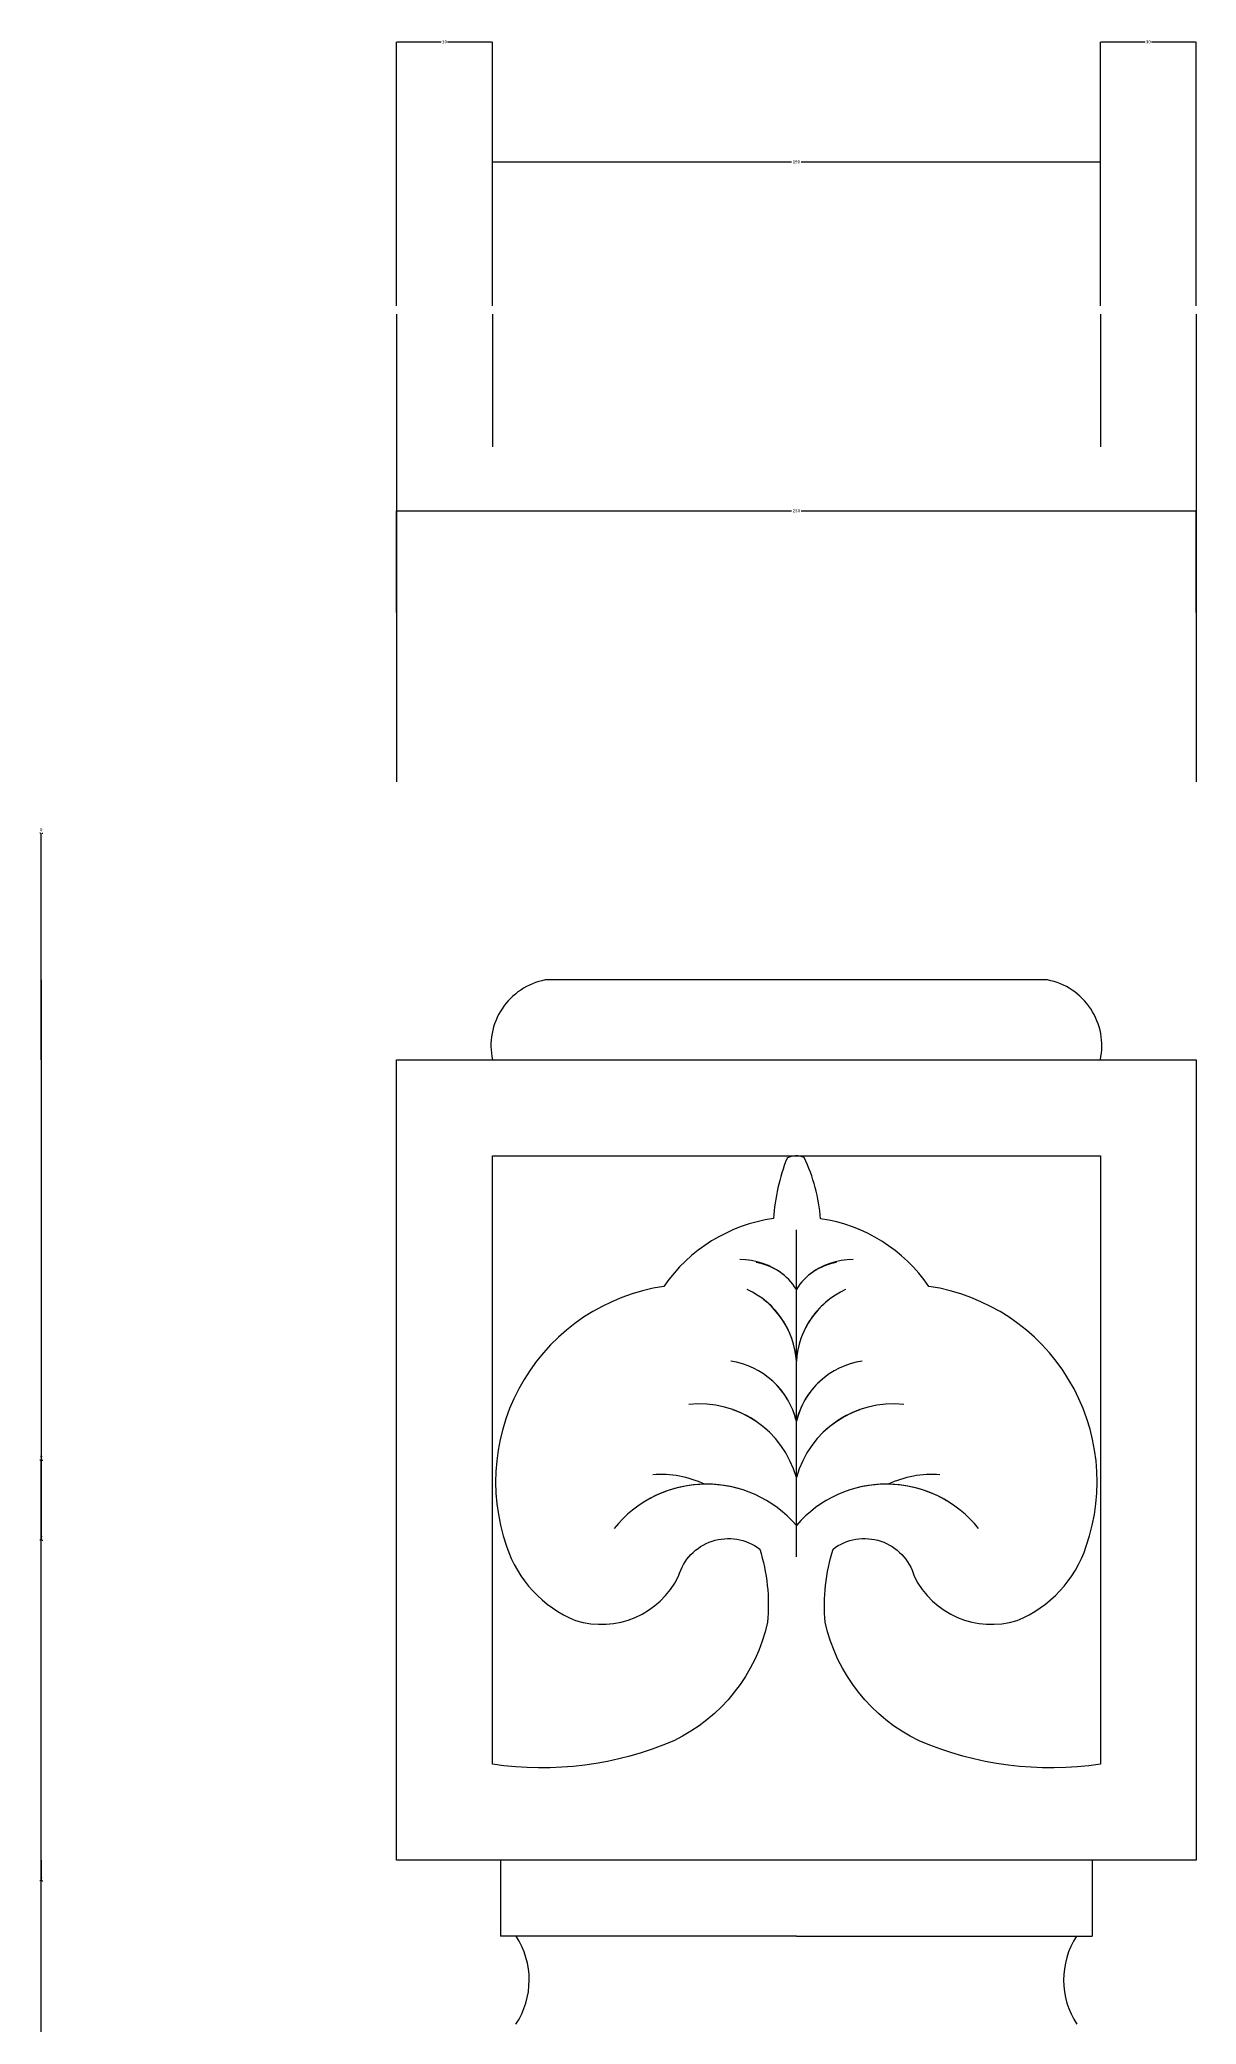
# Model space of a CAD drawing. Header units: metres. Extents: x 130 to 5274, y 4380 to 7132.
# Drawn here: x 4847 to 5208, y 6512 to 7132 of the extents above; entities that cross this region are included whole.
import ezdxf

# ---------------------------------------------------------------- set-up
doc = ezdxf.new("R2010")
doc.units = ezdxf.units.M
for name, color, linetype in [('3', 3, 'Continuous'), ('4', 4, 'Continuous'), ('7', 7, 'Continuous'), ('DIM', 3, 'Continuous')]:
    doc.layers.add(name, color=color, linetype=linetype)
doc.dimstyles.get("Standard").update_dxf_attribs({"dimtxt": 2.5, "dimasz": 2.5, "dimexe": 1.25, "dimexo": 0.625, "dimtad": 1, "dimcen": 2.5, "dimazin": 3, "dimtfac": 1, "dimtmove": 0, "dimatfit": 3})

# ---------------------------------------------------------------- blocks, each defined once
blk = doc.blocks.new('*D43')
for p, q in [((4847.01, 6813.69), (4847.01, 6688.69)), ((4846.76, 6688.69), (4846.51, 6688.69)), ((4847.01, 6563.69), (4847.01, 6688.69)), ((4847.01, 6688.69), (4847.01, 6688.69)), ((4847.26, 6688.69), (4847.51, 6688.69))]:
    blk.add_line(p, q)
at = {"layer": 'Defpoints'}
for p in [(4847.01, 6813.69), (4847.01, 6688.69), (4847.01, 6563.69)]:
    blk.add_point(p, dxfattribs=at)
at = {"layer": 'DIM', "insert": (4847.01, 6689.815), "char_height": 1, "attachment_point": 5}
blk.add_mtext('0', dxfattribs=at)
blk = doc.blocks.new('*D44')
for p, q in [((4847.01, 6838.69), (4847.01, 6663.69)), ((4846.76, 6663.69), (4846.51, 6663.69)), ((4847.01, 6488.69), (4847.01, 6663.69)), ((4847.01, 6663.69), (4847.01, 6663.69)), ((4847.26, 6663.69), (4847.51, 6663.69))]:
    blk.add_line(p, q)
at = {"layer": 'Defpoints'}
for p in [(4847.01, 6838.69), (4847.01, 6663.69), (4847.01, 6488.69)]:
    blk.add_point(p, dxfattribs=at)
at = {"layer": 'DIM', "insert": (4847.01, 6664.815), "char_height": 1, "attachment_point": 5}
blk.add_mtext('0', dxfattribs=at)
blk = doc.blocks.new('*D50')
for p, q in [((4847.01, 6563.69), (4847.01, 6557.2)), ((4846.76, 6557.2), (4846.51, 6557.2)), ((4847.01, 6488.69), (4847.01, 6557.2)), ((4847.01, 6557.2), (4847.01, 6557.2)), ((4847.26, 6557.2), (4847.51, 6557.2))]:
    blk.add_line(p, q)
at = {"layer": 'Defpoints'}
for p in [(4847.01, 6563.69), (4847.01, 6557.2), (4847.01, 6488.69)]:
    blk.add_point(p, dxfattribs=at)
at = {"layer": 'DIM', "insert": (4847.01, 6558.325), "char_height": 1, "attachment_point": 5}
blk.add_mtext('0', dxfattribs=at)
blk = doc.blocks.new('*D52')
for p, q in [((4846.76, 6884.51), (4846.51, 6884.51)), ((4847.01, 6838.69), (4847.01, 6884.51)), ((4847.01, 6813.69), (4847.01, 6884.51)), ((4847.01, 6884.51), (4847.01, 6884.51)), ((4847.26, 6884.51), (4847.51, 6884.51))]:
    blk.add_line(p, q)
at = {"layer": 'Defpoints'}
for p in [(4847.01, 6884.51), (4847.01, 6838.69), (4847.01, 6813.69)]:
    blk.add_point(p, dxfattribs=at)
at = {"layer": 'DIM', "insert": (4847.01, 6885.635), "char_height": 1, "attachment_point": 5}
blk.add_mtext('0', dxfattribs=at)
blk = doc.blocks.new('*D53')
for p, q in [((5178.02, 7049.29), (5178.02, 7131.79)), ((5178.27, 7131.79), (5192.02, 7131.79)), ((5194.02, 7131.79), (5207.77, 7131.79)), ((5208.02, 7049.29), (5208.02, 7131.79))]:
    blk.add_line(p, q)
at = {"layer": 'Defpoints'}
for p in [(5178.02, 7131.79), (5178.02, 7049.29), (5208.02, 7049.29)]:
    blk.add_point(p, dxfattribs=at)
at = {"layer": 'DIM', "insert": (5193.02, 7131.79), "char_height": 1, "attachment_point": 5}
blk.add_mtext('30', dxfattribs=at)
blk = doc.blocks.new('*D54')
for p, q in [((4958.02, 7049.29), (4958.02, 7131.79)), ((4958.27, 7131.79), (4972.02, 7131.79)), ((4974.02, 7131.79), (4987.77, 7131.79)), ((4988.02, 7049.29), (4988.02, 7131.79))]:
    blk.add_line(p, q)
at = {"layer": 'Defpoints'}
for p in [(4958.02, 7131.79), (4958.02, 7049.29), (4988.02, 7049.29)]:
    blk.add_point(p, dxfattribs=at)
at = {"layer": 'DIM', "insert": (4973.02, 7131.79), "char_height": 1, "attachment_point": 5}
blk.add_mtext('30', dxfattribs=at)
blk = doc.blocks.new('*D55')
for p, q in [((4988.02, 7049.29), (4988.02, 7094.29)), ((4988.27, 7094.29), (5081.52, 7094.29)), ((5084.52, 7094.29), (5177.77, 7094.29)), ((5178.02, 7049.29), (5178.02, 7094.29))]:
    blk.add_line(p, q)
at = {"layer": 'Defpoints'}
for p in [(4988.02, 7094.29), (4988.02, 7049.29), (5178.02, 7049.29)]:
    blk.add_point(p, dxfattribs=at)
at = {"layer": 'DIM', "insert": (5083.02, 7094.29), "char_height": 1, "attachment_point": 5}
blk.add_mtext('190', dxfattribs=at)
blk = doc.blocks.new('*D56')
for p, q in [((4958.02, 6953.49), (4958.02, 6985.28)), ((4958.27, 6985.28), (5081.52, 6985.28)), ((5084.52, 6985.28), (5207.77, 6985.28)), ((5208.02, 6953.49), (5208.02, 6985.28))]:
    blk.add_line(p, q)
at = {"layer": 'Defpoints'}
for p in [(4958.02, 6985.28), (4958.02, 6953.49), (5208.02, 6953.49)]:
    blk.add_point(p, dxfattribs=at)
at = {"layer": 'DIM', "insert": (5083.02, 6985.28), "char_height": 1, "attachment_point": 5}
blk.add_mtext('250', dxfattribs=at)

msp = doc.modelspace()

# ---------------------------------------------------------------- linework, layer by layer
at = {"layer": '3'}
for p, q in [((4990.53, 6563.69), (4990.53, 6539.98)), ((5175.51, 6563.69), (5175.51, 6539.98)), ((5083.02, 6539.98), (4990.53, 6539.98)), ((5083.02, 6539.98), (5175.51, 6539.98))]:
    msp.add_line(p, q, dxfattribs=at)
msp.add_lwpolyline([(5178.02, 6813.69, 0.42), (5161.53, 6838.69), (5083.02, 6838.69), (5004.51, 6838.69, 0.42), (4988.02, 6813.69)], format="xyb", dxfattribs=at)
for centre, radius, start, end in [((5067.62, 6732.56), 18.06, 31.5, 81), ((5098.42, 6732.56), 18.06, 99, 148.5), ((5056.49, 6717.86), 26.58, 3.73, 65.2), ((5109.54, 6717.86), 26.58, 114.8, 176.27), ((5058.84, 6695), 24.86, 13.53, 81.54), ((5107.19, 6695), 24.86, 98.46, 166.47), ((5052.69, 6674.75), 31.48, 15.55, 95.97), ((5113.34, 6674.75), 31.48, 84.03, 164.45), ((5054.92, 6644.14), 37.02, 40.64, 141.24), ((5111.11, 6644.14), 37.02, 38.76, 139.36), ((4974.3, 6526.27), 25.21, 326.64, 32.94), ((5191.74, 6526.27), 25.21, 147.06, 213.36)]:
    msp.add_arc(centre, radius, start, end, dxfattribs=at)
at = {"layer": '4'}
msp.add_lwpolyline([(4958.02, 6813.69), (5208.02, 6813.69), (5208.02, 6563.69), (4958.02, 6563.69)], close=True, dxfattribs=at)
at = {"layer": '7'}
msp.add_line((5083.02, 6658.5), (5083.02, 6760.58), dxfattribs=at)
msp.add_line((5083.02, 6658.5), (5083.02, 6760.58), dxfattribs=at)
msp.add_lwpolyline([(5080.09, 6782.97, 0.08), (5075.89, 6764.15, 0.21), (5041.61, 6742.94, 0.47), (4992.42, 6661.75, 0.22), (5013.99, 6638.59, 0.37), (5046.22, 6652.4, -0.53), (5071.57, 6660.84, -0.1), (5074, 6638, -0.23), (5044.68, 6600.99, -0.14), (4988.02, 6593.69), (4988.02, 6783.69), (5083.02, 6783.69), (5178.02, 6783.69), (5178.02, 6593.69, -0.14), (5121.35, 6600.99, -0.23), (5092.03, 6638, -0.1), (5094.47, 6660.84, -0.53), (5119.82, 6652.4, 0.37), (5152.05, 6638.59, 0.22), (5173.62, 6661.75, 0.47), (5124.43, 6742.94, 0.21), (5090.57, 6764.09, 0.09), (5085.47, 6783.2)], format="xyb", dxfattribs=at)
for centre, radius, start, end in [((5083.02, 6777.35), 6.35, 67.35, 117.59), ((5065.44, 6729.61), 21.72, 51.39, 90.37), ((5100.59, 6729.61), 21.72, 89.63, 128.61), ((5056.49, 6717.86), 26.58, 23.09, 52.28), ((5109.54, 6717.86), 26.58, 127.72, 156.91), ((5058.84, 6695), 24.86, 13.53, 47.54), ((5107.19, 6695), 24.86, 132.46, 166.47), ((5052.69, 6674.75), 31.48, 48.16, 70.52), ((5113.34, 6674.75), 31.48, 109.48, 131.84), ((5040.54, 6651.53), 32.67, 65.06, 94.1), ((5125.49, 6651.53), 32.67, 85.9, 114.94), ((5054.92, 6644.14), 37.02, 74.4, 124.55), ((5111.11, 6644.14), 37.02, 55.45, 105.6)]:
    msp.add_arc(centre, radius, start, end, dxfattribs=at)
at = {"layer": 'DIM'}
for p, q in [((4958.02, 7046.67), (4958.02, 6900.63)), ((4988.02, 7046.67), (4988.02, 7005.25)), ((5178.02, 7046.67), (5178.02, 7005.25)), ((5208.02, 7046.67), (5208.02, 6900.63))]:
    msp.add_line(p, q, dxfattribs=at)

# ---------------------------------------------------------------- dimensions: what is measured, and where the dimension line sits
for base, p1, p2, picture, middle in [((4958.02, 7131.79), (4958.02, 7049.29), (4988.02, 7049.29), '*D54', (4973.02, 7131.79)), ((5178.02, 7131.79), (5178.02, 7049.29), (5208.02, 7049.29), '*D53', (5193.02, 7131.79)), ((4988.02, 7094.29), (4988.02, 7049.29), (5178.02, 7049.29), '*D55', (5083.02, 7094.29)), ((4958.02, 6985.28), (4958.02, 6953.49), (5208.02, 6953.49), '*D56', (5083.02, 6985.28)), ((4847.01, 6884.51), (4847.01, 6838.69), (4847.01, 6813.69), '*D52', (4847.01, 6885.635)), ((4847.01, 6663.69), (4847.01, 6838.69), (4847.01, 6488.69), '*D44', (4847.01, 6664.815)), ((4847.01, 6688.69), (4847.01, 6813.69), (4847.01, 6563.69), '*D43', (4847.01, 6689.815)), ((4847.01, 6557.2), (4847.01, 6563.69), (4847.01, 6488.69), '*D50', (4847.01, 6558.325))]:
    dim = msp.add_linear_dim(base=base, p1=p1, p2=p2, dimstyle='Standard', dxfattribs=at)
    dim.commit()
    dim.dimension.update_dxf_attribs({"geometry": picture, "text_midpoint": middle})

doc.saveas('drawing.dxf')
